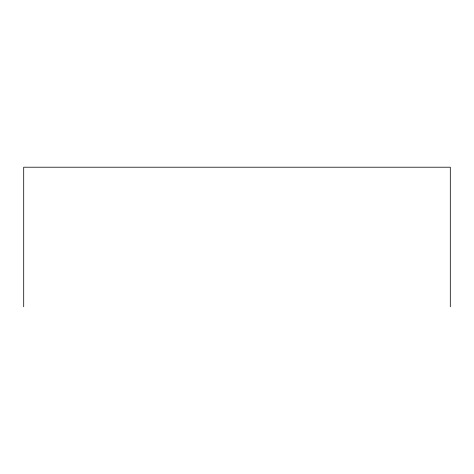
<?xml version="1.0" encoding="UTF-8"?>
<svg xmlns="http://www.w3.org/2000/svg" width="474" height="474" viewBox="0 0 474 474"><rect width="100%" height="100%" fill="white"/><g stroke="black" fill="none" stroke-linecap="round" stroke-linejoin="round"><path stroke-width="0.71" d="M450.3 306.791L450.3 167.209L23.7 167.209L23.7 306.791"/></g></svg>
